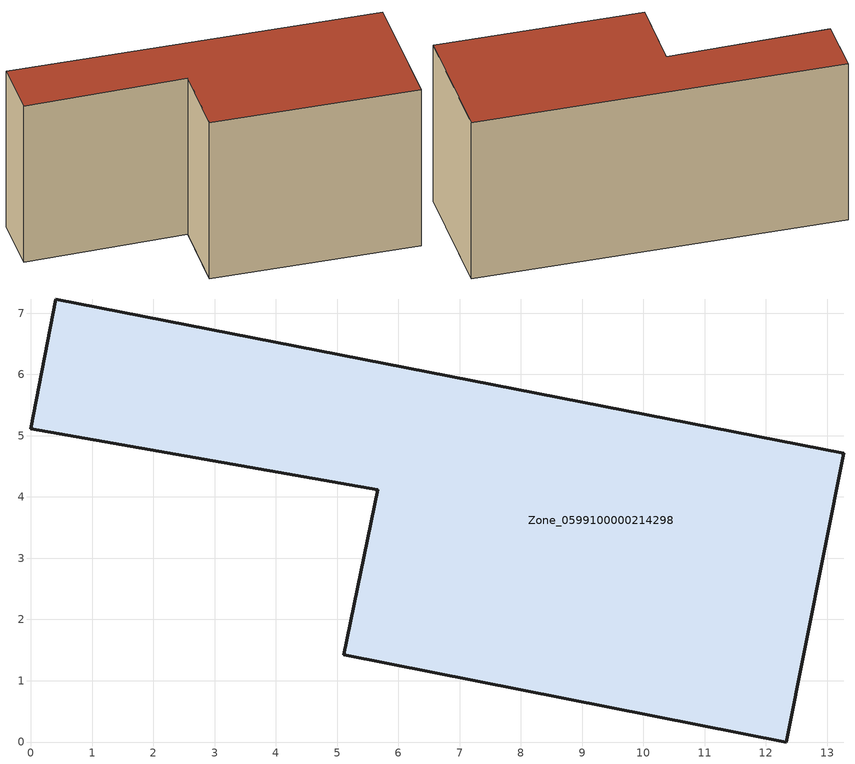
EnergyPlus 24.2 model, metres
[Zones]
Zone_0599100000214298
 floor ground (C_G): 5.66,4.12 0,5.11 0.41,7.23 13.27,4.71 12.33,0 5.11,1.42 z0
 wall outside (C_F): 13.27,4.71 0.41,7.23 0,5.11 5.66,4.12 5.11,1.42 12.33,0 13.27,4.71 z0:6.31
 roof outside (C_R): 12.33,0 13.27,4.71 0.41,7.23 0,5.11 5.66,4.12 5.11,1.42 z6.31
[BUILDING]
Pand.0599100000214298: North Axis=0; Terrain=City; Loads Convergence Tolerance Value=0.04; Temperature Convergence Tolerance Value=0.4; Solar Distribution=FullExterior; Maximum Number of Warmup Days=25; Minimum Number of Warmup Days=1
[Site:Location]
Rotterdam.The.Hague.AP_ZH_NLD Design_Conditions: Latitude=51.96; Longitude=4.45; Time Zone=1; Elevation=-4.5
[SITE:GROUNDTEMPERATURE:BUILDINGSURFACE]
18, 18, 18, 18, 18, 18, 18, 18, 18, 18, 18, 18
[MATERIAL] Thermal Absorptance=0.9; Solar Absorptance=0.7; Visible Absorptance=0.7
Name | Roughness | Thickness | Conductivity | Density | Specific Heat
G.TI.1946 | MediumSmooth | 0.15 | 1 | 540 | 1210
F.TI.1946 | Rough | 0.3 | 0.857143 | 1920 | 840
R.TI.1946 | MediumRough | 0.2 | 0.1 | 1500 | 1000
[CONSTRUCTION]
C_G: G.TI.1946
C_F: F.TI.1946
C_R: R.TI.1946
[ZONE]
Zone_0599100000214298: Type=1; Multiplier=1; Ceiling Height=Autocalculate; Volume=Autocalculate; Floor Area=autocalculate; Part of Total Floor Area=Yes
[ZONEINFILTRATION:DESIGNFLOWRATE]
Infil_Zone_0599100000214298: Zone or ZoneList or Space or SpaceList=Zone_0599100000214298; Schedule=AlwaysOn; Design Flow Rate Calculation Method=Flow/Area; Flow Rate per Floor Area=0.003; Constant Term Coefficient=1; Temperature Term Coefficient=0; Velocity Term Coefficient=0; Velocity Squared Term Coefficient=0
[HVACTEMPLATE:ZONE:IDEALLOADSAIRSYSTEM]
Zone_0599100000214298: Maximum Heating Supply Air Temperature=50; Minimum Cooling Supply Air Temperature=13; Maximum Heating Supply Air Humidity Ratio=0.0156; Minimum Cooling Supply Air Humidity Ratio=0.0077; Heating Limit=NoLimit; Cooling Limit=NoLimit; Dehumidification Control Type=ConstantSensibleHeatRatio; Cooling Sensible Heat Ratio=0.7; Dehumidification Setpoint=60; Humidification Control Type=None; Humidification Setpoint=30; Outdoor Air Method=None; Outdoor Air Flow Rate per Person=0.00944; Outdoor Air Flow Rate per Zone Floor Area=0; Outdoor Air Flow Rate per Zone=0; Demand Controlled Ventilation Type=None; Outdoor Air Economizer Type=NoEconomizer; Heat Recovery Type=None; Sensible Heat Recovery Effectiveness=0.7; Latent Heat Recovery Effectiveness=0.65
[ZONECONTROL:THERMOSTAT]
ThermostatControl_Zone_0599100000214298: Zone or ZoneList=Zone_0599100000214298; Control Type Schedule=DualSetpointControlType; Control 1=Thermostat_Zone_0599100000214298; Temperature Difference Between Cutout And Setpoint=0
[THERMOSTATSETPOINT:DUALSETPOINT]
Thermostat_Zone_0599100000214298: Heating Setpoint Temperature Schedule=HeatingSetpoint_Zone_0599100000214298; Cooling Setpoint Temperature Schedule=CoolingSetpoint_Zone_0599100000214298
[SCHEDULE:COMPACT]
HeatingSetpoint_Zone_0599100000214298: Through: 12/31, For: AllDays, Until: 24:00, 21
CoolingSetpoint_Zone_0599100000214298: Through: 12/31, For: AllDays, Until: 24:00, 24
DualSetpointControlType: Through: 12/31, For: AllDays, Until: 24:00, 4
AlwaysOn: Through: 12/31, For: AllDays, Until: 24:00, 1
